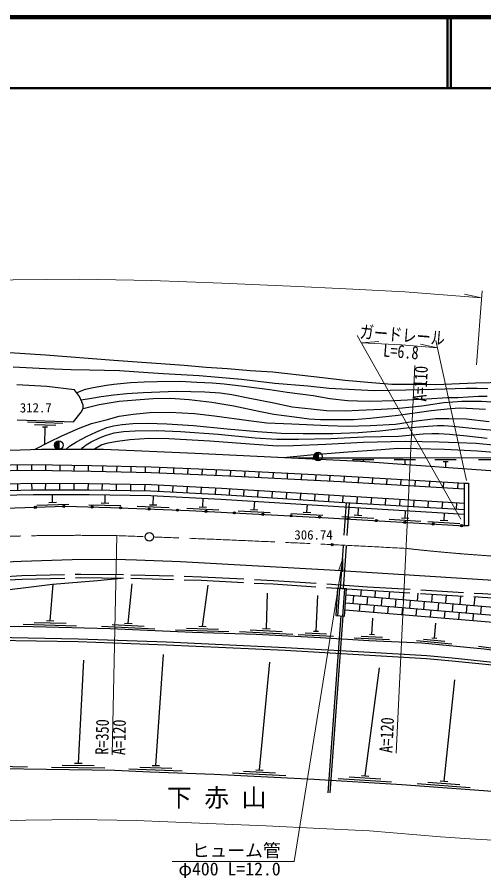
# Model space of a CAD drawing. Units: millimetres at full size, sheet at 1:1000; details may follow other scales. Extents: x 40000 to 680000, y 20000 to 380000.
# Drawn here: x 448257 to 513881, y 259897 to 380000 of the extents above; entities that cross this region are included whole.
import ezdxf
from ezdxf.enums import TextEntityAlignment as Align

# ---------------------------------------------------------------- set-up
doc = ezdxf.new("R2010")
doc.units = ezdxf.units.MM
doc.header["$LTSCALE"] = 1000
doc.linetypes.add('CHAIN', pattern=[18.5, 12, -1.5, 3.5, -1.5])
doc.linetypes.add('DASHED', pattern=[7.5, 6, -1.5])
for name, color, linetype, lineweight in [('M-BGD', 7, 'Continuous', 25), ('M-BMK', 2, 'CHAIN', 13), ('M-BMK-SRVR', 3, 'Continuous', 25), ('M-STR-HTXT', 7, 'Continuous', 13), ('M-TTL', 2, 'Continuous', 140), ('M-TTL-LINE', 7, 'Continuous', 50)]:
    doc.layers.add(name, color=color, linetype=linetype, lineweight=lineweight)
doc.layers.add('M-BMK-HTXT', color=7, linetype='Continuous')
doc.styles.add('ＭＳ ゴシック', font='')
doc.styles.get('ＭＳ ゴシック').set_extended_font_data('MS Gothic')

# ---------------------------------------------------------------- blocks, each defined once
blk = doc.blocks.new('open_arrow')
at = {"color": 0, "linetype": 'Continuous', "lineweight": -2}
blk.add_lwpolyline([(7.5, 1.25), (0, 0), (7.5, -1.25)], dxfattribs=at)

msp = doc.modelspace()

# ---------------------------------------------------------------- hatches: boundary and pattern name
at = {"layer": 'M-BGD'}
for points in [[(454128, 320405), (454128, 319205, -1)], [(490560, 318783), (490560, 317583, -1)], [(450672, 311044, -1), (450971, 311054, -0.41421), (450827, 310899, -0.41421)], [(454669, 311179, -1), (454969, 311189, -0.41421), (454824, 311034, -0.41421)], [(458668, 311099, -1), (458968, 311091, -0.41421), (458814, 310945, -0.41421)], [(462666, 310979, -1), (462966, 310967, -0.41421), (462810, 310823, -0.41421)], [(466663, 310819, -1), (466963, 310807, -0.41421), (466807, 310663, -0.41421)], [(470660, 310658, -1), (470959, 310646, -0.41421), (470803, 310502, -0.41421)], [(474655, 310474, -1), (474955, 310459, -0.41421), (474797, 310316, -0.41421)], [(478650, 310269, -1), (478950, 310254, -0.41421), (478792, 310111, -0.41421)], [(482645, 310064, -1), (482944, 310049, -0.41421), (482787, 309907, -0.41421)], [(486640, 309859, -1), (486939, 309844, -0.41421), (486782, 309702, -0.41421)], [(490634, 309654, -1), (490934, 309639, -0.41421), (490776, 309497, -0.41421)], [(494628, 309426, -1), (494927, 309407, -0.41421), (494768, 309267, -0.41421)], [(498620, 309185, -1), (498920, 309167, -0.41421), (498761, 309026, -0.41421)], [(502613, 308944, -1), (502913, 308926, -0.41421), (502754, 308785, -0.41421)], [(506606, 308703, -1), (506905, 308685, -0.41421), (506747, 308545, -0.41421)], [(510599, 308463, -1), (510898, 308445, -0.41421), (510739, 308304, -0.41421)]]:
    msp.add_hatch(color=256, dxfattribs=at).paths.add_polyline_path(points)

# ---------------------------------------------------------------- linework, layer by layer
for p, q in [((454696, 322836), (449699, 323000)), ((453687, 322569), (450688, 322667)), ((452527, 322307), (451828, 322330)), ((452177, 322318), (452099, 319888)), ((454128, 320405), (454128, 319205)), ((490560, 318783), (490560, 317583)), ((498418, 317711), (495418, 317703)), ((496918, 317707), (496918, 317485)), ((504260, 317725), (501260, 317720)), ((502760, 317722), (502761, 317122)), ((510001, 317731), (507001, 317727)), ((508852, 317429), (508152, 317429)), ((508502, 317429), (508503, 316658)), ((516099, 317738), (513099, 317734)), ((448267, 317015), (448277, 316216)), ((450266, 317042), (450277, 316242)), ((452266, 317021), (452256, 316222)), ((454266, 316996), (454256, 316196)), ((456266, 316970), (456256, 316170)), ((458266, 316944), (458255, 316144)), ((460265, 316902), (460247, 316102)), ((462265, 316855), (462246, 316055)), ((464264, 316808), (464246, 316009)), ((466264, 316762), (466245, 315962)), ((468262, 316691), (468227, 315892)), ((470260, 316602), (470225, 315803)), ((472258, 316514), (472223, 315715)), ((474256, 316425), (474221, 315626)), ((476254, 316337), (476219, 315538)), ((478252, 316243), (478213, 315444)), ((480250, 316144), (480210, 315345)), ((482247, 316045), (482208, 315246)), ((484245, 315947), (484206, 315148)), ((486243, 315848), (486203, 315049)), ((488240, 315750), (488201, 314951)), ((490238, 315651), (490198, 314852)), ((492235, 315553), (492196, 314753)), ((494232, 315449), (494184, 314650)), ((496229, 315328), (496181, 314530)), ((498225, 315208), (498177, 314410)), ((500222, 315088), (500174, 314289)), ((502218, 314968), (502170, 314169)), ((504214, 314847), (504166, 314049)), ((506211, 314727), (506163, 313929)), ((448302, 314359), (448314, 313459)), ((450302, 314412), (450314, 313512)), ((452233, 314416), (452221, 313516)), ((454233, 314415), (454221, 313515)), ((456233, 314413), (456221, 313513)), ((458233, 314412), (458221, 313512)), ((460206, 314382), (460185, 313483)), ((462206, 314350), (462185, 313451)), ((464206, 314318), (464185, 313418)), ((466206, 314286), (466185, 313386)), ((468153, 314217), (468113, 313318)), ((470150, 314114), (470110, 313214)), ((472147, 314010), (472108, 313111)), ((474145, 313906), (474105, 313007)), ((476142, 313803), (476102, 312904)), ((478126, 313685), (478082, 312786)), ((480122, 313556), (480078, 312657)), ((508207, 314607), (508159, 313808)), ((510204, 314487), (510155, 313688)), ((453256, 311732), (453218, 312866)), ((460621, 311650), (460635, 312825)), ((467382, 311390), (467435, 312702)), ((474365, 311090), (474430, 312340)), ((482118, 313426), (482074, 312527)), ((484114, 313297), (484070, 312398)), ((486110, 313167), (486066, 312268)), ((488106, 313038), (488062, 312139)), ((490102, 312908), (490058, 312009)), ((492098, 312779), (492054, 311880)), ((494064, 312654), (494010, 311755)), ((496061, 312533), (496006, 311635)), ((498057, 312413), (498003, 311515)), ((500053, 312293), (499999, 311395)), ((451018, 311356), (455515, 311508)), ((452732, 311714), (453781, 311749)), ((458365, 311407), (462863, 311294)), ((460097, 311663), (461146, 311637)), ((465122, 311181), (469618, 311000)), ((466858, 311411), (467907, 311369)), ((473840, 311116), (474889, 311063)), ((481584, 310719), (481669, 311902)), ((489008, 310338), (489086, 311421)), ((502050, 312173), (501996, 311274)), ((504046, 312052), (503992, 311154)), ((506042, 311932), (505988, 311034)), ((508039, 311812), (507985, 310914)), ((510035, 311692), (509981, 310793)), ((472102, 310905), (476596, 310675)), ((479321, 310535), (483816, 310304)), ((481060, 310746), (482108, 310692)), ((486746, 310154), (491240, 309924)), ((488484, 310365), (489533, 310312)), ((495661, 309964), (496709, 309901)), ((496185, 309933), (496247, 310969)), ((502808, 309534), (502870, 310570)), ((508275, 309204), (508338, 310241)), ((493921, 309769), (498413, 309498)), ((500544, 309369), (505036, 309099)), ((502284, 309565), (503332, 309502)), ((506011, 309040), (510503, 308769)), ((507751, 309236), (508799, 309172)), ((463887, 294745), (464431, 300298)), ((452897, 295090), (453341, 300233)), ((474313, 294287), (475136, 300091)), ((493565, 299636), (493308, 295794)), ((494057, 295744), (494313, 299586)), ((496609, 299432), (496534, 298548)), ((498605, 299307), (498527, 298381)), ((500602, 299187), (500520, 298214)), ((502599, 299068), (502513, 298047)), ((483295, 293985), (483462, 298982)), ((490282, 293623), (490541, 298641)), ((495538, 298632), (495446, 297536)), ((497531, 298465), (497439, 297369)), ((499524, 298298), (499432, 297202)), ((501517, 298131), (501425, 297034)), ((503510, 297963), (503418, 296867)), ((504596, 298948), (504506, 297880)), ((506593, 298828), (506499, 297713)), ((508590, 298709), (508492, 297546)), ((510587, 298589), (510485, 297378)), ((512584, 298470), (512478, 297211)), ((496442, 297452), (496359, 296456)), ((498435, 297285), (498352, 296289)), ((500428, 297118), (500345, 296121)), ((502421, 296951), (502338, 295954)), ((504414, 296784), (504331, 295787)), ((505503, 297796), (505411, 296700)), ((507496, 297629), (507404, 296533)), ((509489, 297462), (509397, 296366)), ((511482, 297295), (511390, 296199)), ((513475, 297128), (513383, 296031)), ((493757, 295764), (491923, 270896)), ((494057, 295744), (492222, 270874)), ((506407, 296617), (506324, 295620)), ((508400, 296449), (508317, 295453)), ((510393, 296282), (510310, 295286)), ((512386, 296115), (512303, 295119)), ((449132, 294592), (456630, 294389)), ((450640, 294851), (455138, 294729)), ((452372, 295104), (453422, 295076)), ((460113, 294318), (467605, 293973)), ((461625, 294548), (466121, 294342)), ((463362, 294769), (464411, 294721)), ((473788, 294303), (474838, 294271)), ((498148, 293162), (498257, 295430)), ((506932, 292659), (507130, 294739)), ((470547, 293801), (478043, 293573)), ((472055, 294055), (476553, 293919)), ((479519, 293579), (487009, 293192)), ((481032, 293801), (485526, 293569)), ((482771, 294012), (483819, 293958)), ((487754, 293153), (492748, 292895)), ((488769, 293401), (491765, 293246)), ((489932, 293642), (490632, 293605)), ((497798, 293179), (498498, 293145)), ((495622, 292683), (500616, 292443)), ((496635, 292935), (499632, 292790)), ((504386, 292299), (509364, 291825)), ((505410, 292503), (508396, 292218)), ((506583, 292692), (507280, 292626)), ((513114, 291501), (518070, 290837)), ((456867, 275056), (457646, 289547)), ((467750, 274725), (468847, 290352)), ((482331, 274096), (483790, 289283)), ((497186, 273270), (499197, 288463)), ((508273, 272515), (509770, 286760)), ((456342, 275063), (457392, 275048)), ((442243, 274665), (449743, 274558)), ((453109, 274510), (460608, 274402)), ((454613, 274788), (459113, 274724)), ((463980, 274270), (471474, 273981)), ((465490, 274512), (469987, 274339)), ((467226, 274745), (468275, 274705)), ((480069, 273907), (484564, 273686)), ((481807, 274122), (482856, 274070)), ((478556, 273681), (486047, 273313)), ((493406, 272906), (500891, 272437)), ((494921, 273112), (499413, 272830)), ((496662, 273303), (497710, 273237)), ((504489, 272189), (511969, 271643)), ((506007, 272379), (510495, 272052)), ((507749, 272553), (508796, 272477))]:
    msp.add_line(p, q, dxfattribs=at)
at = {"layer": 'M-BGD', "linetype": 'DASHED'}
for p, q in [((493740, 299624), (494576, 311721)), ((494139, 299597), (494975, 311697))]:
    msp.add_line(p, q, dxfattribs=at)
at = {"layer": 'M-BGD'}
for points in [[(516813, 328609), (512693, 328509), (507122, 328262), (504196, 328296), (500940, 328327), (497552, 328583), (494377, 328891), (489962, 329415), (484219, 330031), (481039, 330259), (477857, 330515), (474840, 330694), (471738, 331006), (461853, 331680), (452261, 332464), (445700, 332889)], [(447688, 330818), (452261, 330554), (455839, 330429), (458441, 330401), (462667, 330303), (466672, 329997), (468778, 329883), (473876, 329572), (479818, 329048), (484484, 328527), (489126, 328121), (492139, 327799), (496605, 327548), (498511, 327474), (502910, 327551), (506938, 327649), (509834, 327765), (511326, 327810), (512914, 327821), (514420, 327738)], [(448250, 323348), (456164, 323088), (457255, 324408), (457539, 324951), (457561, 325427), (457361, 325892), (457049, 326607), (456311, 327565), (452456, 328033), (448204, 328292)], [(456643, 327134), (457045, 327349), (457874, 327645), (458974, 327890), (460822, 328228), (461846, 328382), (464214, 328596), (466143, 328678), (467932, 328744), (471189, 328785), (473523, 328649), (475672, 328565), (477372, 328422), (480154, 328070), (483779, 327601), (486241, 327244), (489867, 326752), (492201, 326361), (494689, 326088), (496100, 326000), (497807, 325983), (501319, 326083), (505865, 326319), (508733, 326467), (510196, 326509), (513098, 326673), (514346, 326685)], [(457249, 326148), (458715, 326397), (460088, 326648), (461869, 326866), (463706, 327071), (466000, 327216), (470686, 327365), (472668, 327349), (474635, 327304), (476826, 327127), (478440, 326919), (480753, 326425), (484344, 325735), (486907, 325189), (489612, 324875), (491735, 324682), (494358, 324628), (496279, 324689), (499448, 324865), (501959, 324973), (505175, 325333), (508237, 325779), (510770, 325971), (512216, 325977), (513540, 325977), (514951, 325868)], [(457539, 324951), (459804, 325490), (462621, 325977), (464947, 326157), (467381, 326349), (469807, 326380), (472437, 326203), (475638, 325852), (478720, 325294), (482252, 324575), (484357, 324133), (487268, 323758), (489338, 323504), (490887, 323395), (493463, 323388), (495531, 323387), (497889, 323569), (501830, 324002), (506474, 324680), (509180, 324958), (510501, 325015), (511452, 324974), (514107, 324844)], [(450702, 319180), (452817, 320252), (454537, 321082), (456874, 322120), (458714, 322839), (460785, 323370), (462593, 323853), (464564, 324160), (466898, 324384), (469713, 324428), (473198, 324241), (476021, 323923), (480828, 323231), (483348, 322949), (486891, 322784), (491990, 322543), (494664, 322434), (497960, 322561), (501444, 322759), (504425, 323224), (507062, 323517), (508928, 323542), (511391, 323487), (514598, 323106)], [(455149, 319229), (455644, 319632), (456608, 320261), (458109, 321028), (459340, 321621), (460868, 322255), (461820, 322497), (463023, 322711), (464541, 322835), (466602, 322898), (469308, 322792), (473063, 322562), (477798, 322059), (482074, 321694), (485379, 321483), (488457, 321439), (492645, 321430), (496206, 321578), (499268, 321807), (503066, 322237), (506026, 322438), (507370, 322537), (508244, 322546), (509489, 322443), (513127, 322081), (516912, 321752)], [(457293, 319221), (457481, 319465), (457952, 319823), (458659, 320267), (459844, 320812), (460667, 321132), (461888, 321496), (463198, 321708), (464837, 321800), (467892, 321870), (471215, 321726), (476516, 321319), (481707, 320795), (484789, 320640), (487837, 320640), (492352, 320700), (496994, 320952), (501862, 321045), (505333, 321382), (506543, 321422), (507546, 321419), (509063, 321329), (511472, 321107), (514321, 320782)], [(523167, 318047), (521672, 318554), (519726, 319163), (518070, 319454), (515633, 319746), (512782, 319996), (510221, 320110), (507579, 320209), (502823, 320277), (496921, 320164), (491639, 319879), (487115, 319680), (484844, 319653), (480964, 319905), (475347, 320355), (469578, 320682), (466803, 320699), (464087, 320541), (462370, 320316), (460997, 320078), (460152, 319833), (459130, 319214)], [(447250, 319078), (451678, 319209), (454467, 319232), (460391, 319210), (473310, 318656), (496526, 317513), (518710, 315930), (523832, 315823), (534708, 315918), (547457, 316516), (556890, 317672), (565043, 319468)], [(485715, 318045), (489516, 318421), (494136, 318806), (499424, 319167), (501798, 319341), (504469, 319315), (508323, 319219), (512972, 318993), (516444, 318715), (517565, 318607), (518654, 318380), (519471, 318042)], [(487046, 317980), (502529, 318022), (518919, 318041), (526519, 318052), (531317, 317807), (534084, 317565), (538551, 317040), (543280, 316320)], [(315744, 298097), (328887, 300379), (338980, 302118), (354387, 304654), (366494, 306712), (378287, 308835), (386317, 310053), (395808, 311500), (403997, 312858), (412738, 314302), (417697, 314934), (423499, 315614), (429629, 316220), (434948, 316558), (439670, 316805), (444159, 316960), (450456, 317045), (458700, 316938), (467113, 316742), (477111, 316299), (493742, 315478), (511130, 314431)], [(315818, 297297), (329023, 299590), (339113, 301329), (354519, 303865), (366632, 305924), (378418, 308046), (386437, 309262), (395934, 310710), (404128, 312068), (412854, 313510), (417794, 314140), (423585, 314819), (429694, 315422), (434994, 315759), (439705, 316006), (444178, 316161), (450456, 316245), (458685, 316138), (467086, 315942), (477074, 315500), (493698, 314679), (511130, 313629)], [(316002, 295299), (329364, 297620), (339446, 299357), (354849, 301893), (366977, 303954), (378745, 306072), (386737, 307284), (396248, 308735), (404455, 310095), (413143, 311531), (416168, 312002), (421280, 312656), (428625, 313463), (434298, 313842), (439291, 314077), (443459, 314231), (450528, 314418), (458384, 314412), (467104, 314272), (476983, 313759), (493589, 312682), (511130, 311626)], [(316085, 294400), (329517, 296733), (339595, 298469), (354997, 301005), (367132, 303068), (378892, 305184), (386872, 306394), (396390, 307846), (404602, 309207), (413286, 310642), (416294, 311111), (421387, 311762), (428704, 312566), (434349, 312943), (439329, 313178), (443487, 313331), (450539, 313518), (458376, 313512), (467074, 313372), (476931, 312861), (493532, 311784), (511130, 310724)], [(316144, 293751), (329628, 296092), (339703, 297828), (355104, 300364), (367244, 302427), (378998, 304543), (386969, 305752), (396492, 307204), (404708, 308566), (413389, 310000), (416386, 310468), (421463, 311117), (428761, 311918), (434386, 312294), (439356, 312528), (443508, 312682), (450548, 312868), (458371, 312862), (467052, 312722), (476893, 312212), (493492, 311135), (511130, 310073)], [(316271, 292371), (329864, 294731), (339933, 296466), (354982, 299176), (367059, 301320), (377957, 303269), (385962, 304661), (394589, 305953), (402525, 307055), (418311, 309129), (423100, 309670), (428967, 310040), (439981, 310568), (445091, 310855), (455017, 311191), (461372, 311031), (472512, 310584), (491970, 309586), (511130, 308431)], [(438849, 303058), (448848, 303487), (455998, 303687), (461964, 303758), (465023, 303652), (471242, 303399), (492212, 302262), (515213, 300773), (521380, 300526), (529436, 300341), (541282, 300260), (548648, 300711), (556308, 301355), (567203, 302997)], [(414373, 294474), (417223, 295407), (420619, 296152), (424256, 296834), (429127, 297450), (438207, 298364), (443792, 299050), (453240, 300236), (459574, 300751), (462868, 301083)], [(494366, 296623), (516296, 294784), (529377, 294822), (546140, 296365), (546065, 297934)], [(494541, 298716), (516381, 296884), (529277, 296922), (536795, 297614)], [(494449, 297619), (516337, 295784), (529329, 295822), (546092, 297364)], [(569985, 281781), (562687, 283408), (557260, 284598), (550998, 285815), (545352, 286801), (540604, 287452), (531787, 288679), (522507, 289941), (513937, 291088), (505165, 291923), (497725, 292281), (490902, 292690), (481878, 293157), (472895, 293430), (461334, 293961), (450511, 294254), (433701, 294467), (424723, 294545), (414373, 294474)], [(404864, 292652), (412558, 292816), (417726, 292854), (425830, 292847), (445068, 292758), (456862, 292546), (469264, 292103), (485975, 291330), (497853, 290652), (505842, 290195), (509441, 289858), (516492, 289127), (523264, 288237), (538063, 286421), (545514, 285405), (548535, 284830), (559348, 282641), (566670, 281074), (570183, 280272)], [(404864, 292252), (412564, 292416), (417727, 292454), (425828, 292447), (445063, 292358), (456851, 292146), (469247, 291704), (485954, 290930), (497830, 290252), (505812, 289796), (509402, 289460), (516445, 288730), (523214, 287840), (538012, 286024), (545450, 285010), (548457, 284437), (559267, 282249), (566583, 280684), (570239, 279849)], [(436315, 274450), (461988, 274082), (466927, 273856), (475940, 273509), (490036, 272817), (502357, 272044), (515102, 271114), (524842, 270162), (533839, 269337), (544297, 268281), (546782, 267990), (548394, 267687), (552583, 266792), (555512, 266131)]]:
    msp.add_lwpolyline(points, dxfattribs=at)
for points in [[(511730, 308431), (511130, 308431), (511130, 314431), (511730, 314431)], [(493059, 295811), (494306, 295728), (494563, 299569), (493316, 299652)]]:
    msp.add_lwpolyline(points, close=True, dxfattribs=at)
at = {"layer": 'M-BGD', "linetype": 'DASHED'}
for points in [[(404465, 297808), (406271, 298054), (417930, 299088), (429875, 300239), (438483, 300873), (448937, 301443), (457196, 301648), (464234, 301567), (474132, 301282), (484294, 300757), (497530, 299872), (513690, 298905), (520509, 298497), (530088, 298144), (539391, 298102), (548983, 298565)], [(404533, 297312), (406327, 297557), (417976, 298590), (429917, 299741), (438515, 300374), (448957, 300943), (457200, 301148), (464224, 301067), (474112, 300782), (484264, 300258), (497499, 299373), (513660, 298405), (520485, 297997), (530078, 297644), (539402, 297602), (549033, 298067)]]:
    msp.add_lwpolyline(points, dxfattribs=at)
at = {"layer": 'M-BGD'}
for centre, radius in [((454128, 319805), 600), ((490560, 318183), 600), ((450821, 311049), 150), ((454819, 311184), 150), ((458818, 311095), 150), ((462816, 310973), 150), ((466813, 310813), 150), ((470809, 310652), 150), ((474805, 310466), 150), ((478800, 310261), 150), ((482795, 310056), 150), ((486789, 309851), 150), ((490784, 309647), 150), ((494777, 309417), 150), ((498770, 309176), 150), ((502763, 308935), 150), ((506756, 308694), 150), ((510748, 308454), 150), ((492552, 305793), 150)]:
    msp.add_circle(centre, radius, dxfattribs=at)
at = {"layer": 'M-BMK'}
for centre, radius, start, end in [((456795, -42898), 350000, 89.10354, 95.90756), ((388222, -1827606), 2135949, 86.92109, 88.01325), ((531723, 561889), 258237, 263.60183, 273.95223)]:
    msp.add_arc(centre, radius, start, end, dxfattribs=at)
at = {"layer": 'M-BMK-SRVR'}
msp.add_circle((466847, 306895), 600, dxfattribs=at)
at = {"layer": 'M-STR-HTXT'}
for p, q in [((512850, 331080), (513617, 341492)), ((513543, 340495), (511147, 341031)), ((510658, 309373), (496069, 335194)), ((496651, 334163), (499096, 334382)), ((507366, 333469), (504970, 334005)), ((511442, 314828), (507142, 334490)), ((504182, 330976), (501561, 276447)), ((462271, 307059), (461621, 276223))]:
    msp.add_line(p, q, dxfattribs=at)
for points in [[(310445, 325379), (373332, 334626), (386074, 337073), (402780, 339557), (412600, 340664), (423345, 341686), (431175, 342288), (439079, 342733), (447707, 343033), (457078, 343144), (467184, 342949), (477018, 342568), (486678, 342151), (494510, 341781), (502787, 341362), (513543, 340495)], [(496651, 334163), (502296, 333877), (507366, 333469)], [(494029, 303815), (487211, 261213), (470038, 261213)], [(442537, 266807), (449478, 267049), (456795, 267135), (464980, 266978), (473907, 266631), (483249, 266228), (490796, 265872), (497809, 265517), (507767, 264714), (511910, 264409), (515930, 264169), (521370, 263930), (528173, 263771), (535314, 263772), (539968, 263864), (545845, 264085), (549841, 264301), (555428, 264704), (562108, 265362), (567535, 266036), (571974, 266618)]]:
    msp.add_lwpolyline(points, dxfattribs=at)
at = {"layer": 'M-TTL'}
msp.add_line((680000, 380000), (40000, 380000), dxfattribs=at)
at = {"layer": 'M-TTL-LINE'}
for p, q in [((508747, 380000), (508747, 370000)), ((509247, 380000), (509247, 370000)), ((40000, 370000), (680000, 370000))]:
    msp.add_line(p, q, dxfattribs=at)

# ---------------------------------------------------------------- block references
at = {"layer": 'M-STR-HTXT', "xscale": 240, "yscale": 240, "rotation": 260.9}
msp.add_blockref('open_arrow', (494029, 303815), dxfattribs=at)

# ---------------------------------------------------------------- texts
at = {"layer": 'M-BGD', "style": 'ＭＳ ゴシック'}
msp.add_text('312.7', height=1320, dxfattribs=at).set_placement((448638, 325048), align=Align.MIDDLE_LEFT)
msp.add_text('306.74', height=1320, dxfattribs=at).set_placement((492628, 306108), align=Align.BOTTOM_RIGHT)
at = {"layer": 'M-BMK-HTXT', "style": 'ＭＳ ゴシック'}
msp.add_text('下 赤 山', height=2566, dxfattribs=at).set_placement((476310, 270206), align=Align.MIDDLE_CENTER)
at = {"layer": 'M-STR-HTXT', "style": 'ＭＳ ゴシック', "width": 0.8}
msp.add_text('ガードレール', height=1833, rotation=355.391, dxfattribs=at).set_placement((502292, 333826), align=Align.BOTTOM_CENTER)
msp.add_text('L=6.8', height=1833, rotation=355.391, dxfattribs=at).set_placement((502296, 333877), align=Align.TOP_CENTER)
msp.add_text('A=110', height=1833, rotation=87.248, dxfattribs=at).set_placement((504182, 330976), align=Align.TOP_RIGHT)
for s, rotation, p in [('R=350', 88.792, (461621, 276223)), ('A=120', 87.248, (501561, 276447))]:
    msp.add_text(s, height=1833, rotation=rotation, dxfattribs=at).set_placement(p, align=Align.BOTTOM_LEFT)
msp.add_text('A=120', height=1833, rotation=88.792, dxfattribs=at).set_placement((461621, 276223), align=Align.TOP_LEFT)
at = {"layer": 'M-STR-HTXT', "style": 'ＭＳ ゴシック'}
for s, p in [('ヒューム管', (485311, 261313)), ('φ400 L=12.0', (485311, 258713))]:
    msp.add_text(s, height=1833, dxfattribs=at).set_placement(p, align=Align.BOTTOM_RIGHT)

doc.saveas('drawing.dxf')
